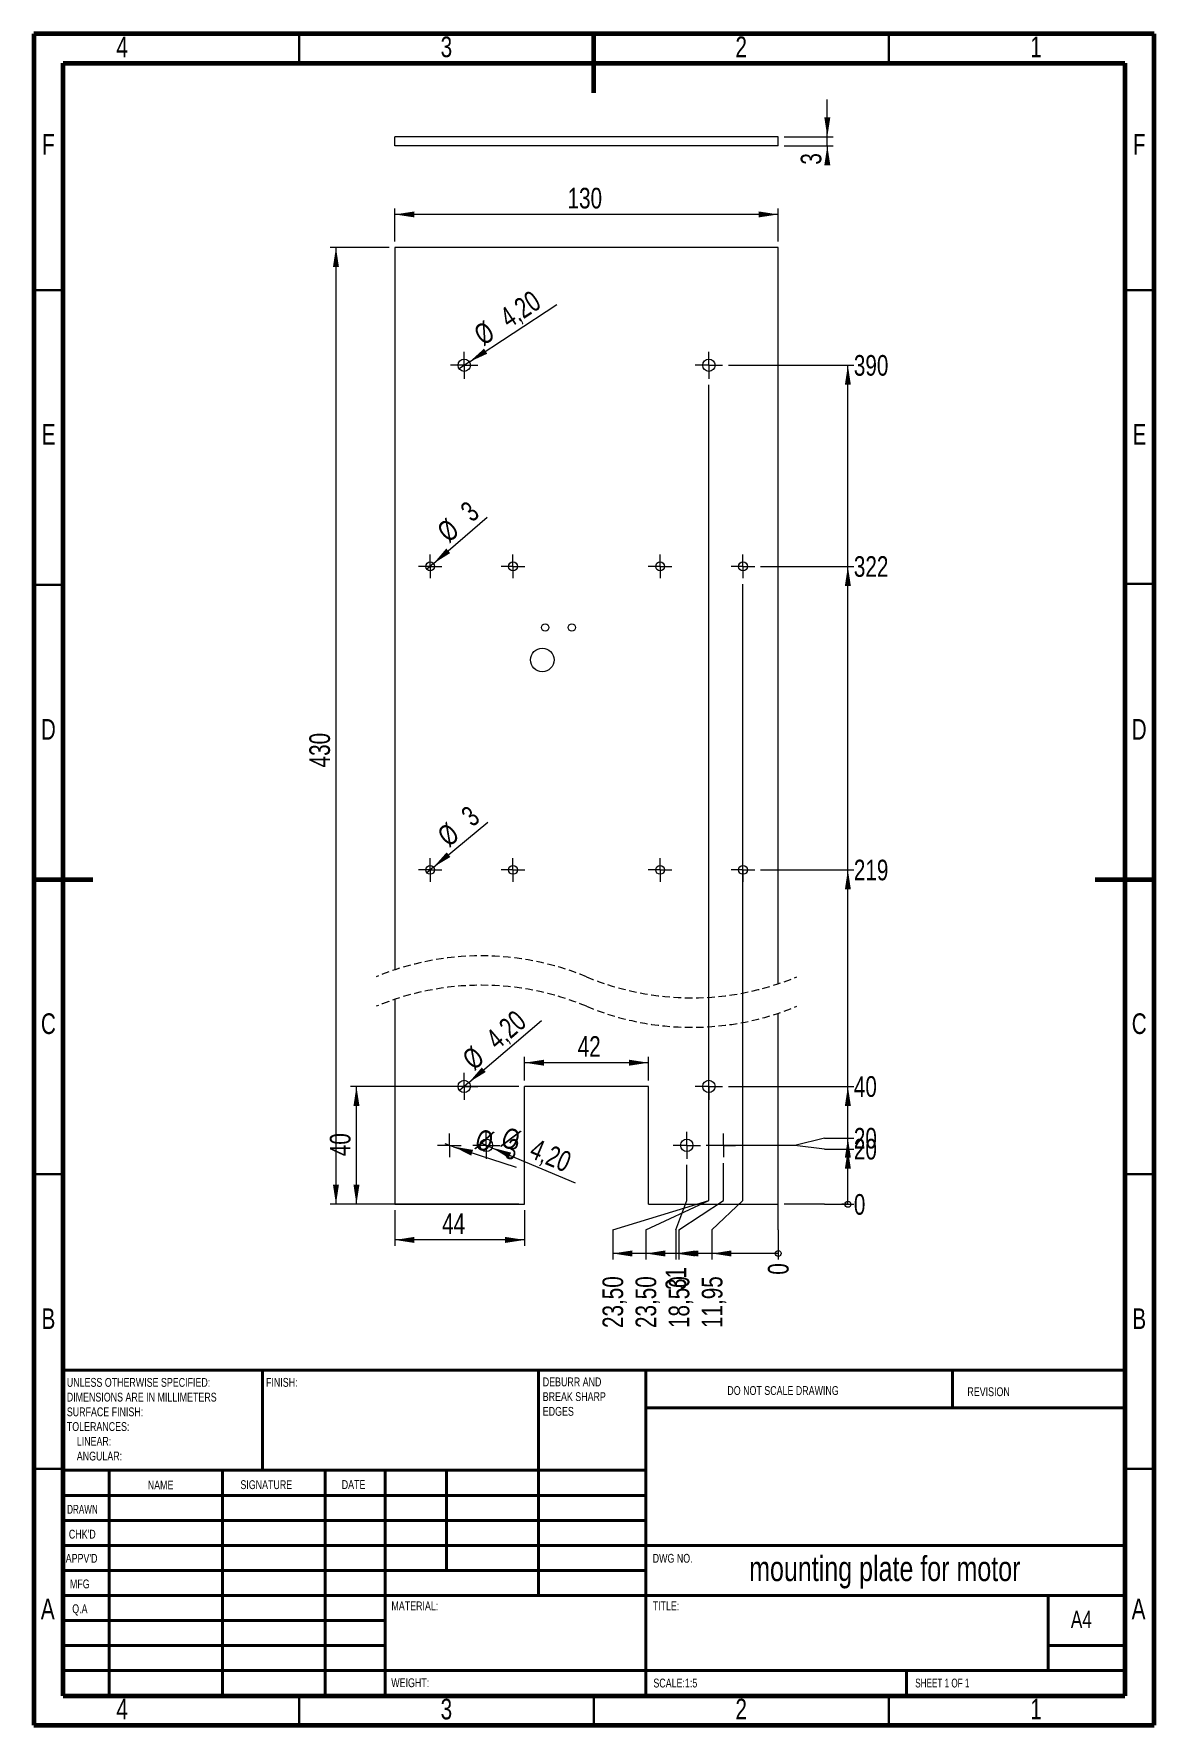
# Model space of a CAD drawing. Header units: millimetres. Extents: x 15 to 205, y 5 to 292.
import ezdxf

# ---------------------------------------------------------------- set-up
doc = ezdxf.new("R2010")
doc.units = ezdxf.units.MM
doc.linetypes.add('HIDDEN', pattern=[1.905, 1.27, -0.635])
doc.styles.add('SLDTEXTSTYLE0', font='TXT', dxfattribs={"width": 0.75})
doc.styles.add('SLDTEXTSTYLE1', font='TXT', dxfattribs={"width": 0.686449})
doc.styles.add('SLDTEXTSTYLE2', font='TXT', dxfattribs={"width": 0.6875})
doc.dimstyles.new('SLDDIMSTYLE0', dxfattribs={"dimtxt": 3.5, "dimasz": 0.338667, "dimexe": 0, "dimexo": 0.0625, "dimgap": 0.875, "dimtad": 0, "dimtih": 1, "dimtoh": 1, "dimdec": 0, "dimlfac": 2, "dimrnd": 1e-09, "dimdsep": 46, "dimtxsty": 'SLDTEXTSTYLE0', "dimblk1": 'ORIGIN', "dimblk2": 'ORIGIN', "dimsah": 1, "dimcen": 0.09, "dimadec": 0, "dimazin": 2, "dimtfac": 1, "dimtdec": 0, "dimtofl": 0, "dimtmove": 0, "dimatfit": 3, "dimldrblk": 'ORIGIN', "dimfxl": 1, "dimfrac": 2, "dimtolj": 1, "dimtzin": 12, "dimarcsym": 0})
doc.dimstyles.new('SLDDIMSTYLE1', dxfattribs={"dimtxt": 3.5, "dimasz": 3.302, "dimexe": 0, "dimexo": 0.0625, "dimgap": 0.875, "dimtad": 0, "dimtih": 1, "dimtoh": 1, "dimdec": 0, "dimlfac": 2, "dimrnd": 1e-09, "dimzin": 12, "dimdsep": 46, "dimtxsty": 'SLDTEXTSTYLE0', "dimsah": 1, "dimcen": 0.09, "dimadec": 0, "dimazin": 3, "dimtfac": 1, "dimtdec": 0, "dimtofl": 0, "dimtmove": 0, "dimatfit": 3, "dimfxl": 1, "dimfrac": 2, "dimtolj": 1, "dimtzin": 12, "dimarcsym": 0})
doc.dimstyles.new('SLDDIMSTYLE2', dxfattribs={"dimtxt": 3.5, "dimasz": 3.302, "dimexe": 0, "dimexo": 0.0625, "dimgap": 0.875, "dimtad": 0, "dimtih": 1, "dimtoh": 1, "dimlfac": 2, "dimrnd": 1e-09, "dimzin": 12, "dimdsep": 46, "dimtxsty": 'SLDTEXTSTYLE0', "dimsah": 1, "dimcen": 0.09, "dimadec": 0, "dimazin": 3, "dimtfac": 1, "dimtofl": 0, "dimtmove": 0, "dimatfit": 3, "dimfxl": 1, "dimfrac": 2, "dimtolj": 1, "dimtzin": 12, "dimarcsym": 0})
doc.dimstyles.new('SLDDIMSTYLE3', dxfattribs={"dimtxt": 3.5, "dimasz": 3.302, "dimexe": 0, "dimexo": 0.0625, "dimgap": 0.875, "dimtad": 1, "dimlfac": 2, "dimrnd": 1e-09, "dimzin": 12, "dimdsep": 46, "dimtxsty": 'SLDTEXTSTYLE0', "dimsah": 1, "dimcen": 0.09, "dimadec": 0, "dimazin": 3, "dimtfac": 1, "dimtofl": 0, "dimtmove": 0, "dimatfit": 3, "dimfxl": 1, "dimfrac": 2, "dimtolj": 1, "dimtzin": 12, "dimarcsym": 0})
doc.dimstyles.new('SLDDIMSTYLE4', dxfattribs={"dimtxt": 3.5, "dimasz": 3.302, "dimexe": 0, "dimexo": 0.0625, "dimgap": 0.875, "dimtad": 1, "dimdec": 0, "dimlfac": 2, "dimrnd": 1e-09, "dimzin": 12, "dimdsep": 46, "dimtxsty": 'SLDTEXTSTYLE0', "dimsah": 1, "dimcen": 0.09, "dimadec": 0, "dimazin": 3, "dimtfac": 1, "dimtdec": 0, "dimtmove": 0, "dimatfit": 0, "dimfxl": 1, "dimfrac": 2, "dimtolj": 1, "dimtzin": 12, "dimarcsym": 0})
doc.dimstyles.new('SLDDIMSTYLE5', dxfattribs={"dimtxt": 3.5, "dimasz": 3.302, "dimexe": 0, "dimexo": 0.0625, "dimgap": 0.875, "dimtad": 1, "dimlfac": 2, "dimrnd": 1e-09, "dimzin": 12, "dimdsep": 46, "dimtxsty": 'SLDTEXTSTYLE0', "dimblk1": 'NONE', "dimsah": 1, "dimcen": 0, "dimadec": 0, "dimazin": 3, "dimtfac": 1, "dimtmove": 0, "dimatfit": 3, "dimldrblk": 'NONE', "dimfxl": 1, "dimfrac": 2, "dimtolj": 1, "dimtzin": 12, "dimarcsym": 0})
doc.dimstyles.new('SLDDIMSTYLE6', dxfattribs={"dimtxt": 3.5, "dimasz": 3.302, "dimexe": 0, "dimexo": 0.0625, "dimgap": 0.875, "dimtad": 1, "dimlfac": 2, "dimrnd": 1e-09, "dimzin": 12, "dimdsep": 46, "dimtxsty": 'SLDTEXTSTYLE0', "dimsah": 1, "dimcen": 0.09, "dimadec": 0, "dimazin": 3, "dimtfac": 1, "dimtmove": 0, "dimatfit": 0, "dimfxl": 1, "dimfrac": 2, "dimtolj": 1, "dimtzin": 12, "dimarcsym": 0})

# ---------------------------------------------------------------- blocks, each defined once
blk = doc.blocks.new('SW_NOTE_0')
at = {"color": 0, "linetype": 'Continuous', "lineweight": 0, "char_height": 1.5, "attachment_point": 1, "style": 'SLDTEXTSTYLE0'}
for s, insert in [('UNLESS OTHERWISE SPECIFIED:', (0, 1.93)), ('DIMENSIONS ARE IN MILLIMETERS', (0, -0.57)), ('TOLERANCES:', (0, -5.57)), ('SURFACE FINISH:', (0, -3.07)), ('LINEAR:', (1.69, -8.07)), ('ANGULAR:', (1.69, -10.57))]:
    blk.add_mtext(s, dxfattribs=dict(at, insert=insert))
blk = doc.blocks.new('SW_NOTE_1')
at = {"color": 0, "linetype": 'Continuous', "lineweight": 0, "char_height": 1.5, "attachment_point": 1, "style": 'SLDTEXTSTYLE0'}
for s, insert in [('DEBURR AND', (0, 1.93)), ('BREAK SHARP', (0, -0.57)), ('EDGES', (0, -3.07))]:
    blk.add_mtext(s, dxfattribs=dict(at, insert=insert))
blk = doc.blocks.new('_ORIGIN')
at = {"color": 0, "linetype": 'ByBlock', "lineweight": -2}
blk.add_line((0, 0), (-1, 0), dxfattribs=at)
blk.add_circle((0, 0), 0.5, dxfattribs=at)
blk = doc.blocks.new('_D')
at = {"color": 7, "linetype": 'Continuous', "lineweight": 0}
for p, q in [((144.07, 93.39), (142.24, 93.39)), ((149.07, 93.39), (144.07, 93.39)), ((149.07, 93.39), (154.07, 93.39))]:
    blk.add_line(p, q, dxfattribs=at)
at = {"color": 7, "linetype": 'Continuous', "lineweight": 0, "xscale": 1.016, "yscale": 1.016}
blk.add_blockref('_ORIGIN', (153.06, 93.39, 0.05), dxfattribs=at)
at = {"color": 7, "linetype": 'Continuous', "lineweight": 0, "insert": (154.07, 95.12), "char_height": 3.5, "attachment_point": 1, "style": 'SLDTEXTSTYLE0'}
blk.add_mtext('0', dxfattribs=at)
blk = doc.blocks.new('_D_1')
at = {"color": 7, "linetype": 'Continuous', "lineweight": 0}
for p, q in [((144.07, 103.39), (129.04, 103.39)), ((149.07, 102.75), (144.07, 103.39)), ((149.07, 102.75), (154.07, 102.75)), ((153.06, 93.39), (153.06, 102.75))]:
    blk.add_line(p, q, dxfattribs=at)
blk.add_solid([(153.06, 102.75), (152.55, 99.45), (153.56, 99.45)], dxfattribs=at)
at = {"color": 7, "linetype": 'Continuous', "lineweight": 0, "insert": (154.07, 104.49), "char_height": 3.5, "attachment_point": 1, "style": 'SLDTEXTSTYLE0'}
blk.add_mtext('20', dxfattribs=at)
blk = doc.blocks.new('_D_2')
at = {"color": 7, "linetype": 'Continuous', "lineweight": 0}
for p, q in [((144.07, 103.39), (134.99, 103.39)), ((149.07, 104.61), (144.07, 103.39)), ((149.07, 104.61), (154.07, 104.61)), ((153.06, 93.39), (153.06, 104.61))]:
    blk.add_line(p, q, dxfattribs=at)
blk.add_solid([(153.06, 104.61), (152.55, 101.31), (153.56, 101.31)], dxfattribs=at)
at = {"color": 7, "linetype": 'Continuous', "lineweight": 0, "insert": (154.07, 106.35), "char_height": 3.5, "attachment_point": 1, "style": 'SLDTEXTSTYLE0'}
blk.add_mtext('20', dxfattribs=at)
blk = doc.blocks.new('_D_3')
at = {"color": 7, "linetype": 'Continuous', "lineweight": 0}
for p, q in [((132.79, 113.39), (154.07, 113.39)), ((153.06, 104.61), (153.06, 113.39))]:
    blk.add_line(p, q, dxfattribs=at)
blk.add_solid([(153.06, 113.39), (152.55, 110.09), (153.56, 110.09)], dxfattribs=at)
at = {"color": 7, "linetype": 'Continuous', "lineweight": 0, "insert": (154.07, 115.12), "char_height": 3.5, "attachment_point": 1, "style": 'SLDTEXTSTYLE0'}
blk.add_mtext('40', dxfattribs=at)
blk = doc.blocks.new('_D_4')
at = {"color": 7, "linetype": 'Continuous', "lineweight": 0}
for p, q in [((138.26, 150.13), (154.07, 150.13)), ((153.06, 113.39), (153.06, 150.13))]:
    blk.add_line(p, q, dxfattribs=at)
blk.add_solid([(153.06, 150.13), (152.55, 146.83), (153.56, 146.83)], dxfattribs=at)
at = {"color": 7, "linetype": 'Continuous', "lineweight": 0, "insert": (154.07, 151.86), "char_height": 3.5, "attachment_point": 1, "style": 'SLDTEXTSTYLE0'}
blk.add_mtext('219', dxfattribs=at)
blk = doc.blocks.new('_D_5')
at = {"color": 7, "linetype": 'Continuous', "lineweight": 0}
for p, q in [((138.26, 201.63), (154.07, 201.63)), ((153.06, 150.13), (153.06, 201.63))]:
    blk.add_line(p, q, dxfattribs=at)
blk.add_solid([(153.06, 201.63), (152.55, 198.33), (153.56, 198.33)], dxfattribs=at)
at = {"color": 7, "linetype": 'Continuous', "lineweight": 0, "insert": (154.07, 203.36), "char_height": 3.5, "attachment_point": 1, "style": 'SLDTEXTSTYLE0'}
blk.add_mtext('322', dxfattribs=at)
blk = doc.blocks.new('_D_6')
at = {"color": 7, "linetype": 'Continuous', "lineweight": 0}
for p, q in [((132.79, 235.76), (154.07, 235.76)), ((153.06, 201.63), (153.06, 235.76))]:
    blk.add_line(p, q, dxfattribs=at)
blk.add_solid([(153.06, 235.76), (152.55, 232.45), (153.56, 232.45)], dxfattribs=at)
at = {"color": 7, "linetype": 'Continuous', "lineweight": 0, "insert": (154.07, 237.49), "char_height": 3.5, "attachment_point": 1, "style": 'SLDTEXTSTYLE0'}
blk.add_mtext('390', dxfattribs=at)
blk = doc.blocks.new('_D_7')
at = {"color": 7, "linetype": 'Continuous', "lineweight": 0}
for q in [(141.24, 93.39), (141.24, 84.03)]:
    blk.add_line((141.24, 89.03), q, dxfattribs=at)
at = {"color": 7, "linetype": 'Continuous', "lineweight": 0, "xscale": 1.016, "yscale": 1.016}
blk.add_blockref('_ORIGIN', (141.24, 85.04, 0.05), dxfattribs=at)
at = {"color": 7, "linetype": 'Continuous', "lineweight": 0, "insert": (139.5, 81.44), "char_height": 3.5, "attachment_point": 1, "rotation": 90, "style": 'SLDTEXTSTYLE0'}
blk.add_mtext('0', dxfattribs=at)
blk = doc.blocks.new('_D_8')
at = {"color": 7, "linetype": 'Continuous', "lineweight": 0}
for p, q in [((135.26, 94.03), (135.26, 198.63)), ((130.01, 89.03), (135.26, 94.03)), ((130.01, 89.03), (130.01, 84.03)), ((141.24, 85.04), (130.01, 85.04))]:
    blk.add_line(p, q, dxfattribs=at)
blk.add_solid([(130.01, 85.04), (133.31, 84.53), (133.31, 85.55)], dxfattribs=at)
at = {"color": 7, "linetype": 'Continuous', "lineweight": 0, "insert": (128.28, 72.39), "char_height": 3.5, "attachment_point": 1, "rotation": 90, "style": 'SLDTEXTSTYLE0'}
blk.add_mtext('11,95', dxfattribs=at)
blk = doc.blocks.new('_D_9')
at = {"color": 7, "linetype": 'Continuous', "lineweight": 0}
for p, q in [((131.99, 94.03), (131.99, 100.39)), ((124.4, 89.03), (131.99, 94.03)), ((124.4, 89.03), (124.4, 84.03)), ((130.01, 85.04), (124.4, 85.04))]:
    blk.add_line(p, q, dxfattribs=at)
blk.add_solid([(124.4, 85.04), (127.7, 84.53), (127.7, 85.55)], dxfattribs=at)
at = {"color": 7, "linetype": 'Continuous', "lineweight": 0, "insert": (122.67, 72.39), "char_height": 3.5, "attachment_point": 1, "rotation": 90, "style": 'SLDTEXTSTYLE0'}
blk.add_mtext('18,50', dxfattribs=at)
blk = doc.blocks.new('_D_10')
at = {"color": 7, "linetype": 'Continuous', "lineweight": 0}
for p, q in [((125.74, 94.03), (125.74, 100.09)), ((123.87, 89.03), (125.74, 94.03)), ((123.87, 89.03), (123.87, 84.03)), ((124.4, 85.04), (123.87, 85.04))]:
    blk.add_line(p, q, dxfattribs=at)
blk.add_solid([(123.87, 85.04), (127.18, 84.53), (127.18, 85.55)], dxfattribs=at)
at = {"color": 7, "linetype": 'Continuous', "lineweight": 0, "insert": (122.14, 78.85), "char_height": 3.5, "attachment_point": 1, "rotation": 90, "style": 'SLDTEXTSTYLE0'}
blk.add_mtext('31', dxfattribs=at)
blk = doc.blocks.new('_D_11')
at = {"color": 7, "linetype": 'Continuous', "lineweight": 0}
for p, q in [((129.49, 94.03), (129.49, 110.09)), ((118.79, 89.03), (129.49, 94.03)), ((118.79, 89.03), (118.79, 84.03)), ((123.87, 85.04), (118.79, 85.04))]:
    blk.add_line(p, q, dxfattribs=at)
blk.add_solid([(118.79, 85.04), (122.09, 84.53), (122.09, 85.55)], dxfattribs=at)
at = {"color": 7, "linetype": 'Continuous', "lineweight": 0, "insert": (117.05, 72.39), "char_height": 3.5, "attachment_point": 1, "rotation": 90, "style": 'SLDTEXTSTYLE0'}
blk.add_mtext('23,50', dxfattribs=at)
blk = doc.blocks.new('_D_12')
at = {"color": 7, "linetype": 'Continuous', "lineweight": 0}
for p, q in [((129.49, 94.03), (129.49, 232.46)), ((113.18, 89.03), (129.49, 94.03)), ((113.18, 89.03), (113.18, 84.03)), ((123.87, 85.04), (113.18, 85.04))]:
    blk.add_line(p, q, dxfattribs=at)
blk.add_solid([(113.18, 85.04), (116.48, 84.53), (116.48, 85.55)], dxfattribs=at)
at = {"color": 7, "linetype": 'Continuous', "lineweight": 0, "insert": (111.44, 72.39), "char_height": 3.5, "attachment_point": 1, "rotation": 90, "style": 'SLDTEXTSTYLE0'}
blk.add_mtext('23,50', dxfattribs=at)
blk = doc.blocks.new('_D_13')
at = {"color": 7, "linetype": 'Continuous', "lineweight": 0}
for p, q in [((76.24, 256.76), (76.24, 262.35)), ((141.24, 261.35), (76.24, 261.35)), ((141.24, 256.76), (141.24, 262.35))]:
    blk.add_line(p, q, dxfattribs=at)
for points in [[(76.24, 261.35), (79.54, 260.85), (79.54, 261.86)], [(141.24, 261.35), (137.93, 261.86), (137.93, 260.85)]]:
    blk.add_solid(points, dxfattribs=at)
at = {"color": 7, "linetype": 'Continuous', "lineweight": 0, "insert": (105.51, 265.87), "char_height": 3.5, "attachment_point": 1, "style": 'SLDTEXTSTYLE0'}
blk.add_mtext('130', dxfattribs=at)
blk = doc.blocks.new('_D_14')
at = {"color": 7, "linetype": 'Continuous', "lineweight": 0}
for p, q in [((75.24, 255.76), (65.24, 255.76)), ((66.24, 255.76), (66.24, 93.39)), ((75.24, 93.39), (65.24, 93.39))]:
    blk.add_line(p, q, dxfattribs=at)
for points in [[(66.24, 255.76), (65.73, 252.45), (66.74, 252.45)], [(66.24, 93.39), (66.74, 96.69), (65.73, 96.69)]]:
    blk.add_solid(points, dxfattribs=at)
at = {"color": 7, "linetype": 'Continuous', "lineweight": 0, "insert": (61.72, 167.52), "char_height": 3.5, "attachment_point": 1, "rotation": 90, "style": 'SLDTEXTSTYLE0'}
blk.add_mtext('430', dxfattribs=at)
blk = doc.blocks.new('_D_15')
at = {"color": 7, "linetype": 'Continuous', "lineweight": 0}
for p, q in [((98.24, 114.39), (98.24, 118.41)), ((119.24, 114.39), (119.24, 118.41)), ((119.24, 117.41), (98.24, 117.41))]:
    blk.add_line(p, q, dxfattribs=at)
for points in [[(98.24, 117.41), (101.54, 116.9), (101.54, 117.92)], [(119.24, 117.41), (115.93, 117.92), (115.93, 116.9)]]:
    blk.add_solid(points, dxfattribs=at)
at = {"color": 7, "linetype": 'Continuous', "lineweight": 0, "insert": (107.23, 121.92), "char_height": 3.5, "attachment_point": 1, "style": 'SLDTEXTSTYLE0'}
blk.add_mtext('42', dxfattribs=at)
blk = doc.blocks.new('_D_16')
at = {"color": 7, "linetype": 'Continuous', "lineweight": 0}
for p, q in [((97.24, 113.39), (68.71, 113.39)), ((69.71, 93.39), (69.71, 113.39)), ((97.24, 93.39), (68.71, 93.39))]:
    blk.add_line(p, q, dxfattribs=at)
for points in [[(69.71, 113.39), (69.21, 110.09), (70.22, 110.09)], [(69.71, 93.39), (70.22, 96.69), (69.21, 96.69)]]:
    blk.add_solid(points, dxfattribs=at)
at = {"color": 7, "linetype": 'Continuous', "lineweight": 0, "insert": (65.2, 101.55), "char_height": 3.5, "attachment_point": 1, "rotation": 90, "style": 'SLDTEXTSTYLE0'}
blk.add_mtext('40', dxfattribs=at)
blk = doc.blocks.new('_D_17')
at = {"color": 7, "linetype": 'Continuous', "lineweight": 0}
for p, q in [((76.24, 92.39), (76.24, 86.34)), ((98.24, 92.39), (98.24, 86.34)), ((98.24, 87.34), (76.24, 87.34))]:
    blk.add_line(p, q, dxfattribs=at)
for points in [[(76.24, 87.34), (79.54, 86.83), (79.54, 87.85)], [(98.24, 87.34), (94.93, 87.85), (94.93, 86.83)]]:
    blk.add_solid(points, dxfattribs=at)
at = {"color": 7, "linetype": 'Continuous', "lineweight": 0, "insert": (84.24, 91.85), "char_height": 3.5, "attachment_point": 1, "style": 'SLDTEXTSTYLE0'}
blk.add_mtext('44', dxfattribs=at)
blk = doc.blocks.new('_D_18')
at = {"color": 7, "linetype": 'Continuous', "lineweight": 0}
for q in [(103.69, 246.09), (87.11, 235.18)]:
    blk.add_line((88.86, 236.33), q, dxfattribs=at)
blk.add_solid([(88.86, 236.33), (91.9, 237.72), (91.34, 238.57)], dxfattribs=at)
at = {"color": 7, "linetype": 'Continuous', "lineweight": 0, "char_height": 3.5, "attachment_point": 1, "rotation": 33.3422, "style": 'SLDTEXTSTYLE0'}
for s, insert in [('4,20', (93.66, 244.87)), ('%%c', (89.28, 241.92))]:
    blk.add_mtext(s, dxfattribs=dict(at, insert=insert))
blk = doc.blocks.new('_NONE')
blk = doc.blocks.new('_D_19')
at = {"color": 7, "linetype": 'Continuous', "lineweight": 0}
for q in [(91.89, 209.99), (81.64, 201.14)]:
    blk.add_line((82.78, 202.12), q, dxfattribs=at)
blk.add_solid([(82.78, 202.12), (85.61, 203.89), (84.95, 204.66)], dxfattribs=at)
at = {"color": 7, "linetype": 'Continuous', "lineweight": 0, "char_height": 3.5, "attachment_point": 1, "rotation": 40.7891, "style": 'SLDTEXTSTYLE0'}
for s, insert in [('3', (87.03, 211.66)), ('%%c', (83.07, 208.17))]:
    blk.add_mtext(s, dxfattribs=dict(at, insert=insert))
blk = doc.blocks.new('_D_20')
at = {"color": 7, "linetype": 'Continuous', "lineweight": 0}
for q in [(91.97, 158.22), (81.63, 149.65)]:
    blk.add_line((82.79, 150.61), q, dxfattribs=at)
blk.add_solid([(82.79, 150.61), (85.65, 152.32), (85.01, 153.11)], dxfattribs=at)
at = {"color": 7, "linetype": 'Continuous', "lineweight": 0, "char_height": 3.5, "attachment_point": 1, "rotation": 39.646, "style": 'SLDTEXTSTYLE0'}
for s, insert in [('3', (87.15, 159.99)), ('%%c', (83.12, 156.58))]:
    blk.add_mtext(s, dxfattribs=dict(at, insert=insert))
blk = doc.blocks.new('_D_21')
at = {"color": 7, "linetype": 'Continuous', "lineweight": 0}
for q in [(101.11, 124.6), (87.19, 112.71)]:
    blk.add_line((88.78, 114.07), q, dxfattribs=at)
blk.add_solid([(88.78, 114.07), (91.63, 115.83), (90.97, 116.6)], dxfattribs=at)
at = {"color": 7, "linetype": 'Continuous', "lineweight": 0, "char_height": 3.5, "attachment_point": 1, "rotation": 40.4854, "style": 'SLDTEXTSTYLE0'}
for s, insert in [('4,20', (91.33, 122.12)), ('%%c', (87.35, 118.65))]:
    blk.add_mtext(s, dxfattribs=dict(at, insert=insert))
blk = doc.blocks.new('_D_22')
at = {"color": 7, "linetype": 'Continuous', "lineweight": 0}
for q in [(84.77, 103.62), (96.79, 99.71)]:
    blk.add_line((86.2, 103.16), q, dxfattribs=at)
blk.add_solid([(86.2, 103.16), (89.18, 101.65), (89.5, 102.62)], dxfattribs=at)
at = {"color": 7, "linetype": 'Continuous', "lineweight": 0, "char_height": 3.5, "attachment_point": 1, "rotation": 341.9472, "style": 'SLDTEXTSTYLE0'}
for s, insert in [('%%c', (90.66, 106.3)), ('3', (95.7, 104.71))]:
    blk.add_mtext(s, dxfattribs=dict(at, insert=insert))
blk = doc.blocks.new('_D_23')
at = {"color": 7, "linetype": 'Continuous', "lineweight": 0}
for q in [(90.77, 103.8), (106.79, 97.02)]:
    blk.add_line((92.7, 102.98), q, dxfattribs=at)
blk.add_solid([(92.7, 102.98), (95.55, 101.23), (95.94, 102.16)], dxfattribs=at)
at = {"color": 7, "linetype": 'Continuous', "lineweight": 0, "char_height": 3.5, "attachment_point": 1, "rotation": 337.0573, "style": 'SLDTEXTSTYLE0'}
for s, insert in [('%%c', (95.31, 106.65)), ('4,20', (100.19, 104.64))]:
    blk.add_mtext(s, dxfattribs=dict(at, insert=insert))
blk = doc.blocks.new('SW_CENTERMARKSYMBOL_0')
at = {"color": 0, "linetype": 'Continuous', "lineweight": 0}
for p, q in [((-1.25, 0), (-2, 0)), ((0, 0), (-1.25, 0)), ((0, 1.25), (0, 2)), ((0, 0), (0, 1.25)), ((0, 0), (0, -1.25)), ((0, 0), (1.25, 0)), ((1.25, 0), (2, 0)), ((0, -1.25), (0, -2))]:
    blk.add_line(p, q, dxfattribs=at)
blk = doc.blocks.new('SW_CENTERMARKSYMBOL_1')
at = {"color": 0, "linetype": 'Continuous', "lineweight": 0}
for p, q in [((-1.25, 0), (-2, 0)), ((0, 0), (-1.25, 0)), ((0, 1.25), (0, 2)), ((0, 0), (0, 1.25)), ((0, 0), (0, -1.25)), ((0, 0), (1.25, 0)), ((1.25, 0), (2, 0)), ((0, -1.25), (0, -2))]:
    blk.add_line(p, q, dxfattribs=at)
blk = doc.blocks.new('SW_CENTERMARKSYMBOL_2')
at = {"color": 0, "linetype": 'Continuous', "lineweight": 0}
for p, q in [((-1.25, 0), (-2, 0)), ((0, 0), (-1.25, 0)), ((0, 1.25), (0, 2)), ((0, 0), (0, 1.25)), ((0, 0), (0, -1.25)), ((0, 0), (1.25, 0)), ((1.25, 0), (2, 0)), ((0, -1.25), (0, -2))]:
    blk.add_line(p, q, dxfattribs=at)
blk = doc.blocks.new('SW_CENTERMARKSYMBOL_3')
at = {"color": 0, "linetype": 'Continuous', "lineweight": 0}
for p, q in [((-1.25, 0), (-2, 0)), ((0, 0), (-1.25, 0)), ((0, 1.25), (0, 2)), ((0, 0), (0, 1.25)), ((0, 0), (0, -1.25)), ((0, 0), (1.25, 0)), ((1.25, 0), (2, 0)), ((0, -1.25), (0, -2))]:
    blk.add_line(p, q, dxfattribs=at)
blk = doc.blocks.new('SW_CENTERMARKSYMBOL_4')
at = {"color": 0, "linetype": 'Continuous', "lineweight": 0}
for p, q in [((-1.25, 0), (-2, 0)), ((0, 0), (-1.25, 0)), ((0, 1.25), (0, 2)), ((0, 0), (0, 1.25)), ((0, 0), (0, -1.25)), ((0, 0), (1.25, 0)), ((1.25, 0), (2, 0)), ((0, -1.25), (0, -2))]:
    blk.add_line(p, q, dxfattribs=at)
blk = doc.blocks.new('SW_CENTERMARKSYMBOL_5')
at = {"color": 0, "linetype": 'Continuous', "lineweight": 0}
for p, q in [((-1.25, 0), (-2, 0)), ((0, 0), (-1.25, 0)), ((0, 1.25), (0, 2)), ((0, 0), (0, 1.25)), ((0, 0), (0, -1.25)), ((0, 0), (1.25, 0)), ((1.25, 0), (2, 0)), ((0, -1.25), (0, -2))]:
    blk.add_line(p, q, dxfattribs=at)
blk = doc.blocks.new('SW_CENTERMARKSYMBOL_6')
at = {"color": 0, "linetype": 'Continuous', "lineweight": 0}
for p, q in [((-1.25, 0), (-2, 0)), ((0, 0), (-1.25, 0)), ((0, 1.25), (0, 2)), ((0, 0), (0, 1.25)), ((0, 0), (0, -1.25)), ((0, 0), (1.25, 0)), ((1.25, 0), (2, 0)), ((0, -1.25), (0, -2))]:
    blk.add_line(p, q, dxfattribs=at)
blk = doc.blocks.new('SW_CENTERMARKSYMBOL_7')
at = {"color": 0, "linetype": 'Continuous', "lineweight": 0}
for p, q in [((-1.25, 0), (-2.3, 0)), ((0, 0), (-1.25, 0)), ((0, 1.25), (0, 2.3)), ((0, 0), (0, 1.25)), ((0, 0), (0, -1.25)), ((0, 0), (1.25, 0)), ((1.25, 0), (2.3, 0)), ((0, -1.25), (0, -2.3))]:
    blk.add_line(p, q, dxfattribs=at)
blk = doc.blocks.new('SW_CENTERMARKSYMBOL_8')
at = {"color": 0, "linetype": 'Continuous', "lineweight": 0}
for p, q in [((-1.25, 0), (-2, 0)), ((0, 0), (-1.25, 0)), ((0, 1.25), (0, 2)), ((0, 0), (0, 1.25)), ((0, 0), (0, -1.25)), ((0, 0), (1.25, 0)), ((1.25, 0), (2, 0)), ((0, -1.25), (0, -2))]:
    blk.add_line(p, q, dxfattribs=at)
blk = doc.blocks.new('SW_CENTERMARKSYMBOL_9')
at = {"color": 0, "linetype": 'Continuous', "lineweight": 0}
for p, q in [((-1.25, 0), (-2, 0)), ((0, 0), (-1.25, 0)), ((0, 1.25), (0, 2)), ((0, 0), (0, 1.25)), ((0, 0), (0, -1.25)), ((0, 0), (1.25, 0)), ((1.25, 0), (2, 0)), ((0, -1.25), (0, -2))]:
    blk.add_line(p, q, dxfattribs=at)
blk = doc.blocks.new('SW_CENTERMARKSYMBOL_10')
at = {"color": 0, "linetype": 'Continuous', "lineweight": 0}
for p, q in [((-1.25, 0), (-2.3, 0)), ((0, 0), (-1.25, 0)), ((0, 1.25), (0, 2.3)), ((0, 0), (0, 1.25)), ((0, 0), (0, -1.25)), ((0, 0), (1.25, 0)), ((1.25, 0), (2.3, 0)), ((0, -1.25), (0, -2.3))]:
    blk.add_line(p, q, dxfattribs=at)
blk = doc.blocks.new('SW_CENTERMARKSYMBOL_11')
at = {"color": 0, "linetype": 'Continuous', "lineweight": 0}
for p, q in [((-1.25, 0), (-2, 0)), ((0, 0), (-1.25, 0)), ((0, 1.25), (0, 2)), ((0, 0), (0, 1.25)), ((0, 0), (0, -1.25)), ((0, 0), (1.25, 0)), ((1.25, 0), (2, 0)), ((0, -1.25), (0, -2))]:
    blk.add_line(p, q, dxfattribs=at)
blk = doc.blocks.new('SW_CENTERMARKSYMBOL_12')
at = {"color": 0, "linetype": 'Continuous', "lineweight": 0}
for p, q in [((-1.25, 0), (-2.3, 0)), ((0, 0), (-1.25, 0)), ((0, 1.25), (0, 2.3)), ((0, 0), (0, 1.25)), ((0, 0), (0, -1.25)), ((0, 0), (1.25, 0)), ((1.25, 0), (2.3, 0)), ((0, -1.25), (0, -2.3))]:
    blk.add_line(p, q, dxfattribs=at)
blk = doc.blocks.new('SW_CENTERMARKSYMBOL_13')
at = {"color": 0, "linetype": 'Continuous', "lineweight": 0}
for p, q in [((-1.25, 0), (-2.3, 0)), ((0, 0), (-1.25, 0)), ((0, 1.25), (0, 2.3)), ((0, 0), (0, 1.25)), ((0, 0), (0, -1.25)), ((0, 0), (1.25, 0)), ((1.25, 0), (2.3, 0)), ((0, -1.25), (0, -2.3))]:
    blk.add_line(p, q, dxfattribs=at)
blk = doc.blocks.new('SW_CENTERMARKSYMBOL_14')
at = {"color": 0, "linetype": 'Continuous', "lineweight": 0}
for p, q in [((-1.25, 0), (-2.3, 0)), ((0, 0), (-1.25, 0)), ((0, 1.25), (0, 2.3)), ((0, 0), (0, 1.25)), ((0, 0), (0, -1.25)), ((0, 0), (1.25, 0)), ((1.25, 0), (2.3, 0)), ((0, -1.25), (0, -2.3))]:
    blk.add_line(p, q, dxfattribs=at)
blk = doc.blocks.new('SW_CENTERMARKSYMBOL_15')
at = {"color": 0, "linetype": 'Continuous', "lineweight": 0}
for p, q in [((-1.25, 0), (-2.3, 0)), ((0, 0), (-1.25, 0)), ((0, 1.25), (0, 2.3)), ((0, 0), (0, 1.25)), ((0, 0), (0, -1.25)), ((0, 0), (1.25, 0)), ((1.25, 0), (2.3, 0)), ((0, -1.25), (0, -2.3))]:
    blk.add_line(p, q, dxfattribs=at)
blk = doc.blocks.new('_D_24')
at = {"color": 7, "linetype": 'Continuous', "lineweight": 0}
for p, q in [((149.57, 274.5), (149.57, 280.85)), ((142.24, 274.5), (150.57, 274.5)), ((142.24, 273), (150.57, 273)), ((149.57, 273), (149.57, 274.5)), ((149.57, 273), (149.57, 269.8))]:
    blk.add_line(p, q, dxfattribs=at)
for points in [[(149.57, 274.5), (150.08, 277.81), (149.06, 277.81)], [(149.57, 273), (149.06, 269.7), (150.08, 269.7)]]:
    blk.add_solid(points, dxfattribs=at)
at = {"color": 7, "linetype": 'Continuous', "lineweight": 0, "insert": (145.06, 269.8), "char_height": 3.5, "attachment_point": 1, "rotation": 90, "style": 'SLDTEXTSTYLE0'}
blk.add_mtext('3', dxfattribs=at)

msp = doc.modelspace()

# ---------------------------------------------------------------- linework, layer by layer
at = {"color": 7, "linetype": 'Continuous', "lineweight": 60}
for p, q in [((205, 292), (15, 292)), ((15, 292), (15, 5)), ((110, 282), (110, 292)), ((205, 5), (205, 292)), ((20, 287), (200, 287)), ((20, 10), (20, 287)), ((200, 287), (200, 10)), ((15, 148.5), (25, 148.5)), ((195, 148.5), (205, 148.5)), ((20, 10), (200, 10)), ((15, 5), (205, 5))]:
    msp.add_line(p, q, dxfattribs=at)
at = {"color": 7, "linetype": 'Continuous', "lineweight": 30}
for p, q in [((60, 287), (60, 292)), ((160, 287), (160, 292)), ((20, 248.5), (15, 248.5)), ((200, 248.5), (205, 248.5)), ((20, 198.5), (15, 198.5)), ((200, 198.6509), (205, 198.6509)), ((20, 98.5), (15, 98.5)), ((200, 98.5), (205, 98.5)), ((20, 48.5), (15, 48.5)), ((200, 48.5), (205, 48.5)), ((60, 10), (60, 5)), ((110, 10), (110, 5)), ((160, 10), (160, 5))]:
    msp.add_line(p, q, dxfattribs=at)
at = {"color": 7, "linetype": 'Continuous', "lineweight": 15}
for p, q in [((76.2357, 273.0044), (76.2357, 274.5044)), ((141.2357, 274.5044), (76.2357, 274.5044)), ((141.2357, 273.0044), (76.2357, 273.0044)), ((141.2357, 273.0044), (141.2357, 274.5044)), ((76.2357, 255.7557), (76.2357, 133.176)), ((141.2357, 255.7557), (76.2357, 255.7557)), ((141.2357, 130.7987), (141.2357, 255.7557)), ((76.2357, 128.176), (76.2357, 93.3903)), ((141.2357, 93.3903), (141.2357, 125.7987)), ((119.2357, 113.3903), (98.2357, 113.3903)), ((98.2357, 93.3903), (98.2357, 113.3903)), ((119.2357, 93.3903), (119.2357, 113.3903)), ((76.2357, 93.3903), (98.2357, 93.3903)), ((119.2357, 93.3903), (141.2357, 93.3903))]:
    msp.add_line(p, q, dxfattribs=at)
at = {"color": 7, "linetype": 'Continuous', "lineweight": 40}
for p, q in [((20, 65.25), (200, 65.25)), ((20, 65.25), (20, 10)), ((53.8, 48.25), (53.8, 65.25)), ((100.6, 65.25), (100.6, 27)), ((118.8, 65.25), (118.8, 10)), ((170.8, 58.875), (170.8, 65.25)), ((200, 58.875), (118.8, 58.875)), ((118.8, 48.25), (20, 48.25)), ((27.8, 48.25), (27.8, 10)), ((46.991, 48.25), (46.991, 10)), ((64.3989, 48.25), (64.3989, 10)), ((74.6, 10), (74.6, 48.25)), ((85, 31.25), (85, 48.25)), ((118.8, 44), (20, 44)), ((118.8, 39.75), (20, 39.75)), ((200, 35.5), (20, 35.5)), ((118.8, 31.25), (20, 31.25)), ((74.6, 27), (20, 27)), ((74.6, 27), (200, 27)), ((187, 14.25), (187, 27)), ((74.6, 22.7499), (20, 22.7499)), ((74.6, 18.5), (20, 18.5)), ((200, 18.5), (187, 18.5)), ((20, 14.25), (200, 14.25)), ((163, 10), (163, 14.25))]:
    msp.add_line(p, q, dxfattribs=at)
at = {"color": 7, "linetype": 'Continuous', "lineweight": 15}
for centre, radius in [((87.9857, 235.7557), 1.05), ((129.4857, 235.7557), 1.05), ((82.2107, 201.6307), 0.75), ((96.2607, 201.6307), 0.75), ((121.2107, 201.6307), 0.75), ((135.2607, 201.6307), 0.75), ((101.7357, 191.2557), 0.625), ((106.2357, 191.2557), 0.625), ((101.2357, 185.7557), 2), ((82.2107, 150.1307), 0.75), ((96.2607, 150.1307), 0.75), ((121.2107, 150.1307), 0.75), ((135.2607, 150.1307), 0.75), ((87.9857, 113.3903), 1.05), ((129.4857, 113.3903), 1.05), ((91.7357, 103.3903), 1.05), ((125.7357, 103.3903), 1.05)]:
    msp.add_circle(centre, radius, dxfattribs=at)
at = {"color": 7, "linetype": 'HIDDEN', "lineweight": 0}
for centre, start, end in [((90.8982, 89.1773), 67.380135, 112.619865), ((90.8982, 84.1773), 67.380135, 112.619865), ((126.5732, 174.7973), 247.380135, 292.619865), ((126.5732, 169.7973), 247.380135, 292.619865)]:
    msp.add_arc(centre, 46.3775, start, end, dxfattribs=at)

# ---------------------------------------------------------------- block references
at = {"color": 7, "linetype": 'Continuous', "lineweight": 0}
for name, p in [('SW_CENTERMARKSYMBOL_15', (87.9857, 235.7557)), ('SW_CENTERMARKSYMBOL_14', (129.4857, 235.7557)), ('SW_CENTERMARKSYMBOL_3', (82.2107, 201.6307)), ('SW_CENTERMARKSYMBOL_5', (96.2607, 201.6307)), ('SW_CENTERMARKSYMBOL_6', (121.2107, 201.6307)), ('SW_CENTERMARKSYMBOL_8', (135.2607, 201.6307)), ('SW_CENTERMARKSYMBOL_0', (82.2107, 150.1307)), ('SW_CENTERMARKSYMBOL_2', (96.2607, 150.1307)), ('SW_CENTERMARKSYMBOL_9', (121.2107, 150.1307)), ('SW_CENTERMARKSYMBOL_11', (135.2607, 150.1307)), ('SW_CENTERMARKSYMBOL_12', (87.9857, 113.3903)), ('SW_CENTERMARKSYMBOL_13', (129.4857, 113.3903)), ('SW_CENTERMARKSYMBOL_1', (85.4857, 103.3903)), ('SW_CENTERMARKSYMBOL_10', (91.7357, 103.3903)), ('SW_CENTERMARKSYMBOL_7', (125.7357, 103.3903)), ('SW_CENTERMARKSYMBOL_4', (131.9857, 103.3903)), ('SW_NOTE_0', (20.5937, 61.9874)), ('SW_NOTE_1', (101.3092, 62.0695))]:
    msp.add_blockref(name, p, dxfattribs=at)

# ---------------------------------------------------------------- texts
for s, insert, char_height, attachment_point, style in [('4', (29.9648, 291.5383), 3.5, 2, 'SLDTEXTSTYLE0'), ('3', (84.9648, 291.5383), 3.5, 2, 'SLDTEXTSTYLE0'), ('2', (134.9648, 291.5383), 3.5, 2, 'SLDTEXTSTYLE0'), ('1', (184.9648, 291.5383), 3.5, 2, 'SLDTEXTSTYLE0'), ('F', (17.4635, 274.9793), 3.5, 2, 'SLDTEXTSTYLE0'), ('F', (202.4635, 274.9793), 3.5, 2, 'SLDTEXTSTYLE0'), ('E', (17.5061, 225.7883), 3.5, 2, 'SLDTEXTSTYLE0'), ('E', (202.5061, 225.7883), 3.5, 2, 'SLDTEXTSTYLE0'), ('D', (17.4599, 175.7293), 3.5, 2, 'SLDTEXTSTYLE0'), ('D', (202.4599, 175.7293), 3.5, 2, 'SLDTEXTSTYLE0'), ('C', (17.4635, 125.7883), 3.5, 2, 'SLDTEXTSTYLE0'), ('C', (202.4635, 125.7883), 3.5, 2, 'SLDTEXTSTYLE0'), ('B', (17.4733, 75.7293), 3.5, 2, 'SLDTEXTSTYLE0'), ('B', (202.4733, 75.7293), 3.5, 2, 'SLDTEXTSTYLE0'), ('FINISH:', (54.3713, 63.9193), 1.5, 1, 'SLDTEXTSTYLE0'), ('DO NOT SCALE DRAWING', (132.6146, 62.533), 1.5, 1, 'SLDTEXTSTYLE0'), ('REVISION', (173.3276, 62.3349), 1.5, 1, 'SLDTEXTSTYLE0'), ('NAME', (34.3222, 46.5015), 1.5, 1, 'SLDTEXTSTYLE0'), ('SIGNATURE', (50.0336, 46.5618), 1.5, 1, 'SLDTEXTSTYLE0'), ('DATE', (67.2147, 46.5762), 1.5, 1, 'SLDTEXTSTYLE0'), ('DRAWN', (20.6434, 42.3848), 1.5, 1, 'SLDTEXTSTYLE1'), ("CHK'D", (20.9392, 38.1619), 1.5, 1, 'SLDTEXTSTYLE0'), ("APPV'D", (20.4017, 34.0659), 1.5, 1, 'SLDTEXTSTYLE0'), ('DWG NO.', (119.953, 34.0659), 1.5, 1, 'SLDTEXTSTYLE0'), ('mounting plate for motor', (159.3215, 33.6858), 4.233333, 2, 'SLDTEXTSTYLE0'), ('MFG', (21.124, 29.7158), 1.5, 1, 'SLDTEXTSTYLE0'), ('A', (17.3602, 26.4793), 3.5, 2, 'SLDTEXTSTYLE0'), ('MATERIAL:', (75.6459, 25.9861), 1.5, 1, 'SLDTEXTSTYLE0'), ('TITLE:', (119.953, 25.9861), 1.5, 1, 'SLDTEXTSTYLE0'), ('A', (202.3602, 26.4793), 3.5, 2, 'SLDTEXTSTYLE0'), ('Q.A', (21.509, 25.5047), 1.5, 1, 'SLDTEXTSTYLE0'), ('A4', (190.8712, 24.4064), 2.91042, 1, 'SLDTEXTSTYLE0'), ('WEIGHT:', (75.6178, 12.9493), 1.4986, 1, 'SLDTEXTSTYLE0'), ('SCALE:1:5', (120.074, 12.9001), 1.5, 1, 'SLDTEXTSTYLE0'), ('SHEET 1 OF 1', (164.4783, 12.9001), 1.5, 1, 'SLDTEXTSTYLE2'), ('4', (29.9648, 9.4793), 3.5, 2, 'SLDTEXTSTYLE0'), ('3', (84.9648, 9.4793), 3.5, 2, 'SLDTEXTSTYLE0'), ('2', (134.9648, 9.4793), 3.5, 2, 'SLDTEXTSTYLE0'), ('1', (184.9648, 9.4793), 3.5, 2, 'SLDTEXTSTYLE0')]:
    msp.add_mtext(s, dxfattribs=dict(at, insert=insert, char_height=char_height, attachment_point=attachment_point, style=style))

# ---------------------------------------------------------------- dimensions: what is measured, and where the dimension line sits
for base, p1, p2, dimstyle, picture, middle in [((149.569, 274.5044), (141.2357, 273.0044), (141.2357, 274.5044), 'SLDDIMSTYLE6', '_D_24', (149.569, 271.0906)), ((69.7149, 113.3903), (98.2357, 93.3903), (98.2357, 113.3903), 'SLDDIMSTYLE4', '_D_16', (69.7149, 104.1345))]:
    dim = msp.add_linear_dim(base=base, p1=p1, p2=p2, angle=90, dimstyle=dimstyle, dxfattribs=at)
    dim.commit()
    dim.dimension.update_dxf_attribs({"geometry": picture, "text_midpoint": middle, "dimtype": 160})
for base, p1, p2, picture, middle in [((76.2357, 261.3544), (141.2357, 255.7557), (76.2357, 255.7557), '_D_13', (109.3926, 261.3544)), ((98.2357, 117.4129), (119.2357, 113.3903), (98.2357, 113.3903), '_D_15', (109.8154, 117.4129)), ((76.2357, 87.3419), (98.2357, 93.3903), (76.2357, 93.3903), '_D_17', (86.8241, 87.3419))]:
    dim = msp.add_linear_dim(base=base, p1=p1, p2=p2, dimstyle='SLDDIMSTYLE3', dxfattribs=at)
    dim.commit()
    dim.dimension.update_dxf_attribs({"geometry": picture, "text_midpoint": middle, "dimtype": 160})
dim = msp.add_linear_dim(base=(66.2357, 93.3903), p1=(76.2357, 255.7557), p2=(76.2357, 93.3903), angle=90, text='430', dimstyle='SLDDIMSTYLE3', dxfattribs=at)
dim.commit()
dim.dimension.update_dxf_attribs({"geometry": '_D_14', "text_midpoint": (66.2357, 171.4), "dimtype": 160})
for p1, p2, picture, middle in [((87.1085, 235.1786), (88.8629, 236.3328), '_D_18', (97.9718, 242.3259)), ((81.6429, 201.1408), (82.7785, 202.1207), '_D_19', (89.2184, 207.6773)), ((81.6332, 149.6522), (82.7882, 150.6093), '_D_20', (89.2538, 155.9668)), ((87.1871, 112.7086), (88.7843, 114.072), '_D_21', (95.9367, 120.1776)), ((84.7726, 103.6227), (86.1988, 103.1579), '_D_22', (93.4588, 100.7916)), ((90.7688, 103.7996), (92.7026, 102.981), '_D_23', (100.5524, 99.6583))]:
    dim = msp.add_diameter_dim_2p(p1=p1, p2=p2, dimstyle='SLDDIMSTYLE5', dxfattribs=at)
    dim.commit()
    dim.dimension.update_dxf_attribs({"geometry": picture, "text_midpoint": middle, "dimtype": 163})
for feature_location, offset, text, dimstyle, picture, middle in [((131.7857, 235.7557, 0.05), (22.286, 0), '390', 'SLDDIMSTYLE2', '_D_6', (157.9509, 235.7557)), ((137.2607, 201.6307, 0.05), (16.811, 0), '322', 'SLDDIMSTYLE1', '_D_5', (157.9509, 201.6307)), ((137.2607, 150.1307, 0.05), (16.811, 0), '219', 'SLDDIMSTYLE1', '_D_4', (157.9509, 150.1307))]:
    dim = msp.add_ordinate_dim(feature_location=feature_location, offset=offset, dtype=0, origin=(141.2357, 93.3903, 0.05), text=text, dimstyle=dimstyle, dxfattribs=at)
    dim.commit()
    dim.dimension.update_dxf_attribs({"geometry": picture, "text_midpoint": middle})
for feature_location, offset, dtype, origin, dimstyle, picture, middle in [((129.4857, 233.4557, 0.05), (-16.3091, -149.4306), 1, (141.2357, 93.3903, 0.05), 'SLDDIMSTYLE2', '_D_12', (113.1766, 78.2064)), ((135.2607, 199.6307, 0.05), (-5.2486, -115.6056), 1, (141.2357, 93.3903, 0.05), 'SLDDIMSTYLE2', '_D_8', (130.0121, 78.2064)), ((131.7857, 113.3903, 0.05), (22.286, 0), 0, (141.2357, 93.3903, 0.05), 'SLDDIMSTYLE2', '_D_3', (156.6578, 113.3903)), ((129.4857, 111.0903, 0.05), (-10.6972, -27.0652), 1, (141.2357, 93.3903, 0.05), 'SLDDIMSTYLE2', '_D_11', (118.7885, 78.2064)), ((133.9857, 103.3903, 0.05), (20.086, 1.2236), 0, (141.2357, 93.3903, 0.05), 'SLDDIMSTYLE2', '_D_2', (156.6578, 104.6139)), ((128.0357, 103.3903, 0.05), (26.036, -0.6382), 0, (141.2357, 93.3903, 0.05), 'SLDDIMSTYLE1', '_D_1', (156.6578, 102.7521)), ((125.7357, 101.0903, 0.05), (-1.8618, -17.0652), 1, (141.2357, 93.3903, 0.05), 'SLDDIMSTYLE2', '_D_10', (123.8739, 81.439)), ((131.9857, 101.3903, 0.05), (-7.5854, -17.3652), 1, (141.2357, 93.3903, 0.05), 'SLDDIMSTYLE2', '_D_9', (124.4003, 78.2064)), ((141.2357015342, 93.3903234411, 0.05), (12.8360088128, 0), 0, (141.2357015342, 93.3903234411, 0.05), 'SLDDIMSTYLE0', '_D', (155.3647659437, 93.3903234411)), ((141.2357015342, 93.3903234411, 0.05), (0, -9.3651681122), 1, (141.2357015342, 93.3903234411, 0.05), 'SLDDIMSTYLE0', '_D_7', (141.2357015342, 82.7320997321))]:
    dim = msp.add_ordinate_dim(feature_location=feature_location, offset=offset, dtype=dtype, origin=origin, dimstyle=dimstyle, dxfattribs=at)
    dim.commit()
    dim.dimension.update_dxf_attribs({"geometry": picture, "text_midpoint": middle})

doc.saveas('drawing.dxf')
